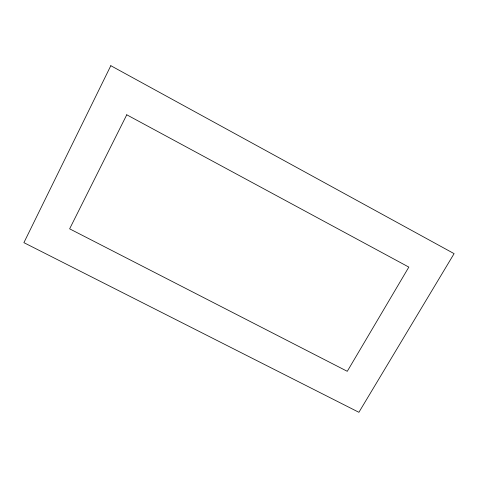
<?xml version="1.0" encoding="UTF-8"?>
<svg xmlns="http://www.w3.org/2000/svg" width="478" height="478" viewBox="0 0 478 478"><rect width="100%" height="100%" fill="white"/><g stroke="black" fill="none" stroke-linecap="round" stroke-linejoin="round"><path stroke-width="0.72" d="M110.818 65.701L23.9 242.657L358.894 412.299L454.1 253.645L110.818 65.701M126.76 114.792L69.639 228.831L347.273 371.316L408.833 267.1L126.76 114.792"/></g></svg>
